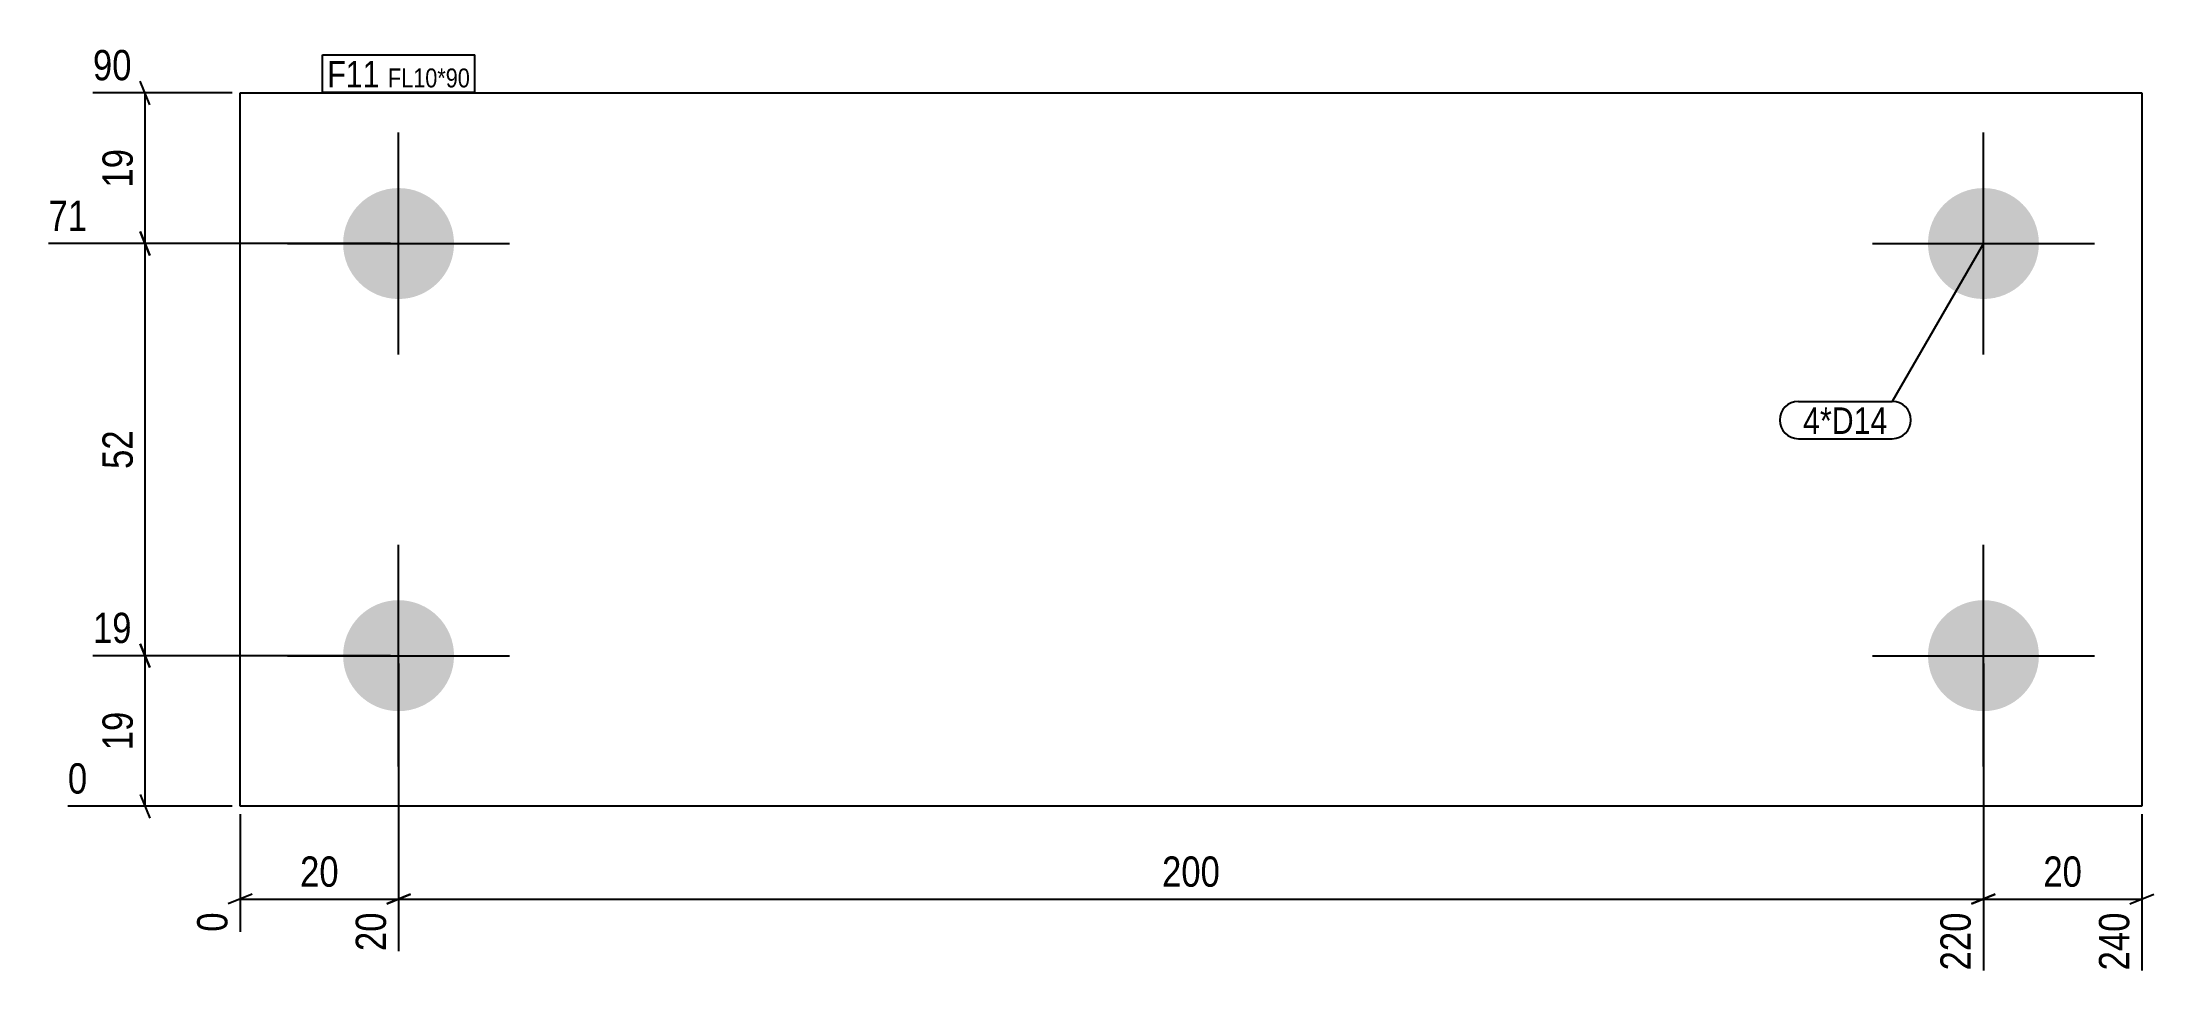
# Model space of a CAD drawing. Header units: millimetres. Extents: x 2 to 269, y 2 to 120.
import ezdxf

# ---------------------------------------------------------------- set-up
doc = ezdxf.new("R2010")
doc.units = ezdxf.units.MM
for name, color, linetype in [('MÅLSÆTNING', 7, 'Continuous'), ('STÅL', 7, 'Continuous'), ('TEKST', 7, 'Continuous')]:
    doc.layers.add(name, color=color, linetype=linetype)
doc.styles.add('Arial Narrow', font='ARIALN.TTF', dxfattribs={"height": 0.2})

msp = doc.modelspace()

# ---------------------------------------------------------------- hatches: boundary and pattern name
at = {"layer": 'STÅL', "linetype": 'Continuous'}
for points in [[(47.17, 101.71, -1), (47.17, 87.71, -1)], [(247.18, 101.71, -1), (247.18, 87.71, -1)], [(47.17, 49.71, -1), (47.17, 35.71, -1)], [(247.18, 49.71, -1), (247.18, 35.71, -1)]]:
    msp.add_hatch(color=3, dxfattribs=at).paths.add_polyline_path(points)

# ---------------------------------------------------------------- linework, layer by layer
at = {"layer": 'MÅLSÆTNING', "color": 7, "linetype": 'Continuous'}
for p, q in [((15.78, 112.21), (14.57, 115.21)), ((26.18, 113.71), (8.6, 113.71)), ((15.18, 94.71), (15.18, 113.71)), ((15.78, 93.21), (14.57, 96.21)), ((14.57, 96.21), (15.78, 93.21)), ((46.17, 94.71), (3, 94.71)), ((15.18, 42.71), (15.18, 94.71)), ((46.17, 42.71), (8.6, 42.71)), ((46.17, 42.71), (8.6, 42.71)), ((14.57, 44.21), (15.78, 41.21)), ((15.78, 41.21), (14.57, 44.21)), ((15.18, 23.71), (15.18, 42.71)), ((47.17, 41.71), (47.17, 5.44)), ((47.17, 41.71), (47.17, 5.44)), ((247.18, 41.71), (247.18, 3)), ((247.18, 41.71), (247.18, 3)), ((14.57, 25.21), (15.78, 22.21)), ((26.18, 23.71), (5.44, 23.71)), ((27.18, 22.71), (27.18, 7.88)), ((267.18, 22.71), (267.18, 3)), ((28.68, 12.61), (25.67, 11.41)), ((27.18, 12.01), (47.17, 12.01)), ((48.68, 12.61), (45.67, 11.41)), ((45.67, 11.41), (48.68, 12.61)), ((47.17, 12.01), (247.18, 12.01)), ((248.68, 12.61), (245.67, 11.41)), ((245.67, 11.41), (248.68, 12.61)), ((247.18, 12.01), (267.18, 12.01)), ((265.67, 11.41), (268.68, 12.61))]:
    msp.add_line(p, q, dxfattribs=at)
at = {"layer": 'STÅL', "color": 2, "linetype": 'Continuous'}
for p, q in [((27.18, 23.71), (27.18, 113.71)), ((27.18, 113.71), (267.18, 113.71)), ((267.18, 113.71), (267.18, 23.71)), ((267.18, 23.71), (27.18, 23.71))]:
    msp.add_line(p, q, dxfattribs=at)
at = {"layer": 'STÅL', "color": 3, "linetype": 'Continuous'}
for p, q in [((47.17, 80.71), (47.17, 108.71)), ((247.18, 80.71), (247.18, 108.71)), ((33.17, 94.71), (61.17, 94.71)), ((233.18, 94.71), (261.18, 94.71)), ((47.17, 28.71), (47.17, 56.71)), ((247.18, 28.71), (247.18, 56.71)), ((33.17, 42.71), (61.17, 42.71)), ((233.18, 42.71), (261.18, 42.71))]:
    msp.add_line(p, q, dxfattribs=at)

# ---------------------------------------------------------------- wipeouts: each hides what was drawn before it
at = {"color": 0}
msp.add_wipeout([(235.07, 70.69), (235.07, 74.19), (224.42, 74.19), (224.42, 70.69)], dxfattribs=at).dxf.layer = 'TEKST'

# ---------------------------------------------------------------- next in the draw order: wipeouts: each hides what was drawn before it
at = {"color": 0, "linetype": 'Continuous'}
for points in [[(14.27, 114.51), (14.27, 120.11), (7.8, 120.11), (7.8, 114.51)], [(8.67, 95.51), (8.67, 101.11), (2.2, 101.11), (2.2, 95.51)], [(14.27, 43.51), (14.27, 49.11), (7.8, 49.11), (7.8, 43.51)], [(26.37, 11.11), (20.77, 11.11), (20.77, 7.07), (26.37, 7.07)], [(46.37, 11.11), (40.77, 11.11), (40.77, 4.64), (46.37, 4.64)], [(246.37, 11.11), (240.77, 11.11), (240.77, 2.2), (246.37, 2.2)], [(266.37, 11.11), (260.77, 11.11), (260.77, 2.2), (266.37, 2.2)]]:
    msp.add_wipeout(points, dxfattribs=at).dxf.layer = 'MÅLSÆTNING'
at = {"color": 0}
for points, layer in [([(14.42, 71.94), (8.82, 71.94), (8.82, 65.47), (14.42, 65.47)], 'MÅLSÆTNING'), ([(14.42, 36.44), (8.82, 36.44), (8.82, 29.97), (14.42, 29.97)], 'MÅLSÆTNING'), ([(40.41, 12.76), (40.41, 18.36), (33.94, 18.36), (33.94, 12.76)], 'MÅLSÆTNING'), ([(151.63, 12.76), (151.63, 18.36), (142.72, 18.36), (142.72, 12.76)], 'MÅLSÆTNING'), ([(260.41, 12.76), (260.41, 18.36), (253.94, 18.36), (253.94, 12.76)], 'MÅLSÆTNING'), ([(44.78, 114.41), (44.78, 117.91), (38.17, 117.91), (38.17, 114.41)], 'TEKST'), ([(235.07, 70.69), (235.07, 74.19), (224.42, 74.19), (224.42, 70.69)], 'TEKST')]:
    msp.add_wipeout(points, dxfattribs=at).dxf.layer = layer

# ---------------------------------------------------------------- next in the draw order: linework, layer by layer
at = {"layer": 'MÅLSÆTNING', "color": 7, "linetype": 'Continuous'}
msp.add_line((46.17, 94.71), (3, 94.71), dxfattribs=at)
at = {"layer": 'TEKST', "color": 7, "linetype": 'Continuous'}
for p, q in [((247.18, 94.71), (235.68, 74.79)), ((223.82, 74.79), (235.68, 74.79)), ((223.82, 70.09), (235.68, 70.09))]:
    msp.add_line(p, q, dxfattribs=at)
for centre, start, end in [((223.82, 72.44), 90, 270), ((235.68, 72.44), 270, 90)]:
    msp.add_arc(centre, 2.35, start, end, dxfattribs=at)

# ---------------------------------------------------------------- next in the draw order: texts
at = {"layer": 'MÅLSÆTNING', "color": 3, "linetype": 'Continuous', "style": 'Arial Narrow'}
for s, p in [('90', (8.6, 115.31)), ('71', (3, 96.31)), ('19', (8.6, 44.31))]:
    msp.add_text(s, height=3.818, dxfattribs=at).set_placement(p)
at = {"layer": 'MÅLSÆTNING', "color": 3, "style": 'Arial Narrow'}
msp.add_text('52', height=3.818, rotation=90.0002, dxfattribs=at).set_placement((13.62, 66.27))
for s, p in [('20', (34.74, 13.56)), ('200', (143.52, 13.56)), ('20', (254.74, 13.56))]:
    msp.add_text(s, height=3.818, dxfattribs=at).set_placement(p)
at = {"layer": 'MÅLSÆTNING', "color": 3, "linetype": 'Continuous', "style": 'Arial Narrow'}
for s, height, p in [('0', 3.82, (25.57, 7.88)), ('20', 3.818, (45.58, 5.44)), ('220', 3.818, (245.57, 3)), ('240', 3.818, (265.58, 3))]:
    msp.add_text(s, height=height, rotation=90.0002, dxfattribs=at).set_placement(p)
at = {"layer": 'TEKST', "color": 3, "style": 'Arial Narrow'}
msp.add_text('4*D14', height=3.34, dxfattribs=at).set_placement((224.42, 70.69))

# ---------------------------------------------------------------- next in the draw order: wipeouts: each hides what was drawn before it
at = {"color": 0, "linetype": 'Continuous'}
msp.add_wipeout([(8.67, 24.51), (8.67, 30.11), (4.64, 30.11), (4.64, 24.51)], dxfattribs=at).dxf.layer = 'MÅLSÆTNING'
at = {"color": 0}
msp.add_wipeout([(44.78, 114.41), (44.78, 117.91), (38.17, 117.91), (38.17, 114.41)], dxfattribs=at).dxf.layer = 'TEKST'

# ---------------------------------------------------------------- next in the draw order: linework, layer by layer
at = {"layer": 'TEKST', "color": 7, "linetype": 'Continuous'}
for p, q in [((37.57, 118.51), (56.79, 118.51)), ((37.57, 113.81), (37.57, 118.51))]:
    msp.add_line(p, q, dxfattribs=at)

# ---------------------------------------------------------------- next in the draw order: texts
at = {"layer": 'MÅLSÆTNING', "color": 3, "style": 'Arial Narrow'}
msp.add_text('19', height=3.818, rotation=90.0002, dxfattribs=at).set_placement((13.62, 30.77))
at = {"layer": 'MÅLSÆTNING', "color": 3, "linetype": 'Continuous', "style": 'Arial Narrow'}
msp.add_text('0', height=3.82, dxfattribs=at).set_placement((5.44, 25.31))

# ---------------------------------------------------------------- next in the draw order: wipeouts: each hides what was drawn before it
at = {"color": 0}
for points, layer in [([(14.42, 107.44), (8.82, 107.44), (8.82, 100.97), (14.42, 100.97)], 'MÅLSÆTNING'), ([(56.19, 114.41), (56.19, 116.91), (45.83, 116.91), (45.83, 114.41)], 'TEKST')]:
    msp.add_wipeout(points, dxfattribs=at).dxf.layer = layer

# ---------------------------------------------------------------- next in the draw order: texts
at = {"layer": 'MÅLSÆTNING', "color": 3, "style": 'Arial Narrow'}
msp.add_text('19', height=3.818, rotation=90.0002, dxfattribs=at).set_placement((13.62, 101.77))

# ---------------------------------------------------------------- next in the draw order: wipeouts: each hides what was drawn before it
at = {"color": 0}
msp.add_wipeout([(56.19, 114.41), (56.19, 116.91), (45.83, 116.91), (45.83, 114.41)], dxfattribs=at).dxf.layer = 'TEKST'

# ---------------------------------------------------------------- next in the draw order: linework, layer by layer
at = {"layer": 'TEKST', "color": 7, "linetype": 'Continuous'}
for p, q in [((56.79, 113.81), (56.79, 118.51)), ((37.57, 113.81), (56.79, 113.81))]:
    msp.add_line(p, q, dxfattribs=at)

# ---------------------------------------------------------------- next in the draw order: texts
at = {"layer": 'TEKST', "color": 3, "style": 'Arial Narrow'}
for s, height, p in [('F11', 3.34, (38.17, 114.41)), ('FL10*90', 2.386, (45.83, 114.41))]:
    msp.add_text(s, height=height, dxfattribs=at).set_placement(p)

doc.saveas('drawing.dxf')
